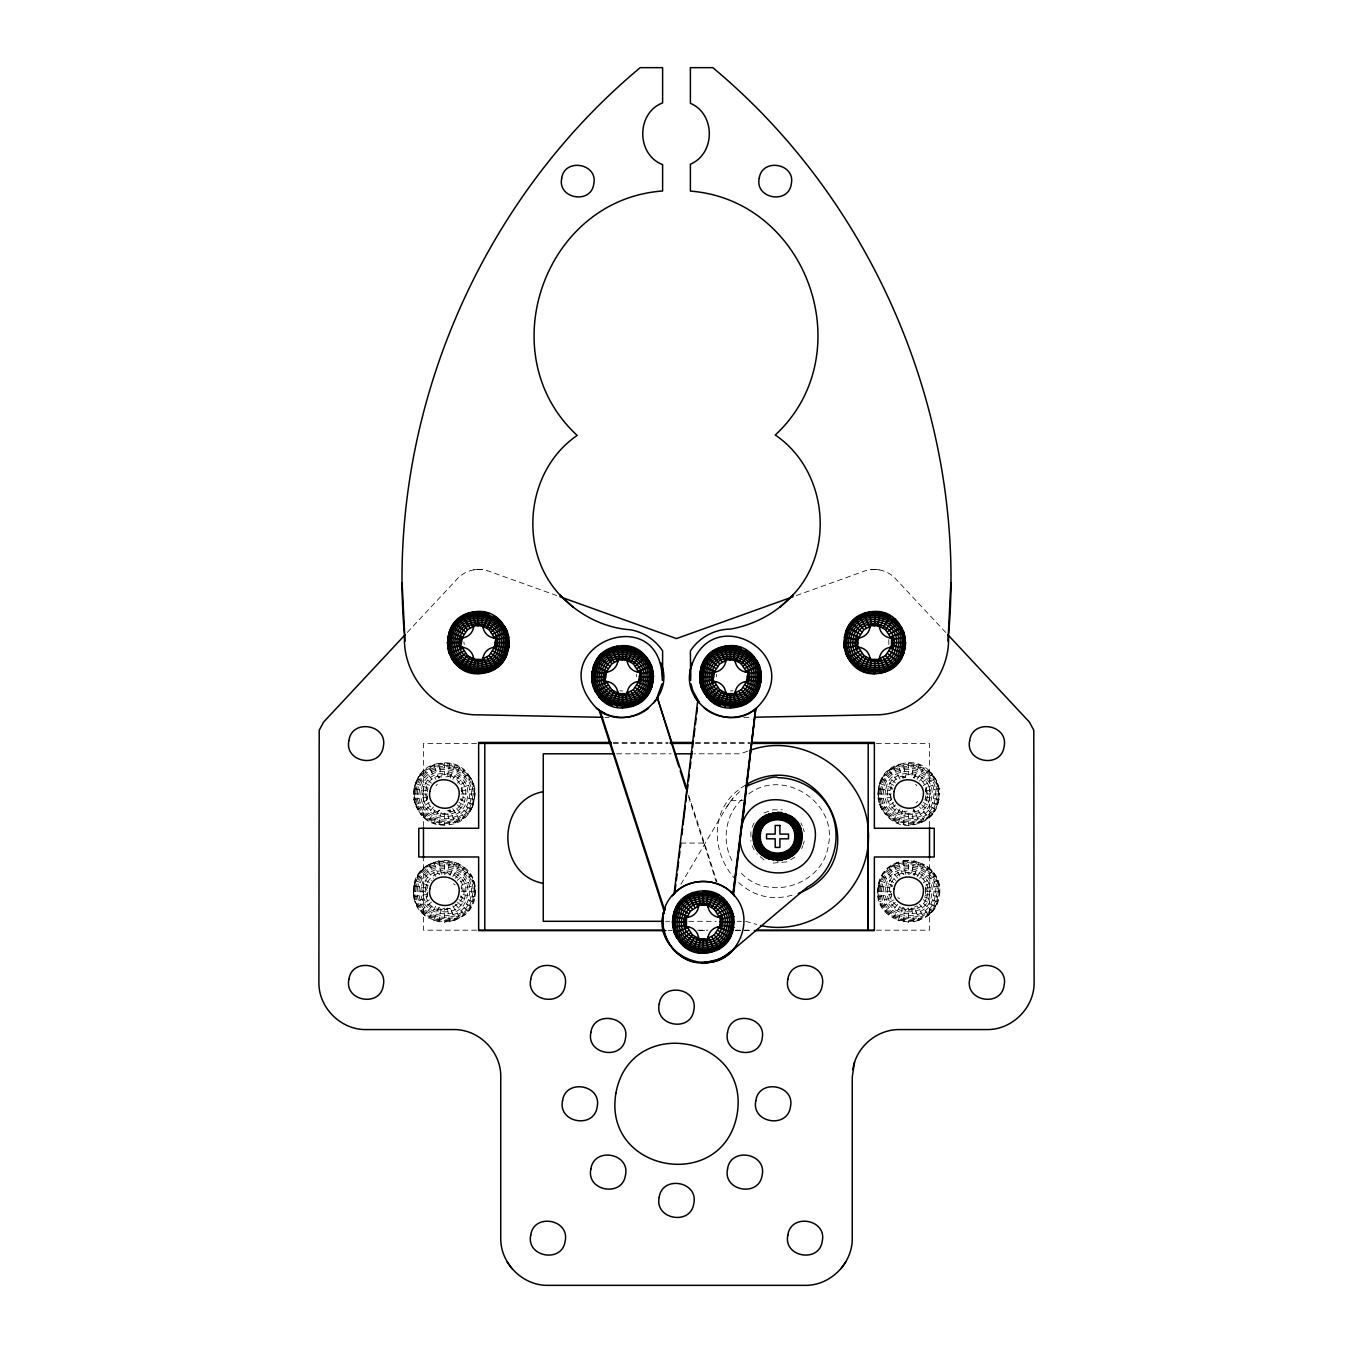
<?xml version="1.0" encoding="UTF-8"?>
<svg xmlns="http://www.w3.org/2000/svg" width="1353" height="1353" viewBox="0 0 1353 1353"><rect width="100%" height="100%" fill="white"/><g stroke="black" fill="none" stroke-linecap="round" stroke-linejoin="round"><path stroke-width="0.75" stroke-dasharray="5 3.75" d="M439.624 777.823L437.848 776.081C414.407 783.472 428.191 821.322 450.887 811.918C474.328 804.528 460.561 766.677 437.848 776.081L441.366 777.146L438.981 763.447C402.873 767.963 407.777 826.886 444.376 825.009C488.348 825.245 482.26 755.6 438.981 763.447M449.111 810.176L450.887 811.918L447.369 810.853L449.754 824.552M903.889 777.823L902.113 776.081C878.672 783.472 892.439 821.322 915.152 811.918C938.593 804.528 924.809 766.677 902.113 776.081L905.631 777.146L903.246 763.447C859.882 770.872 877.979 838.403 919.245 823.148C953.882 812.443 939.168 755.211 903.246 763.447M913.376 810.176L915.152 811.918L911.634 810.853L914.019 824.552M413.528 794.008C413.595 784.994 417.688 776.216 424.554 770.381M413.358 891.255C412.547 851.138 476.104 850.733 475.393 891.255C476.104 931.76 412.547 931.354 413.358 891.255L427.514 891.255L425.586 887.94C427.294 876.626 440.249 869.15 450.887 873.328L449.111 875.07M453.898 874.731C488.721 900.878 423.252 931.405 425.586 887.94L428.191 886.503L426.449 884.727L427.514 886.536L427.514 895.974L426.449 897.766L415.219 901.859M716.295 676.804L716.515 674.335M750.898 831.757L750.898 841.143M888.82 644.586L888.82 639.479M939.472 891.255C940.132 934.923 870.08 929.308 878.08 885.86C884.388 845.98 946.982 857.075 939.168 896.633L927.414 894.57L924.809 895.99L926.551 897.766C919.161 921.207 881.31 907.44 890.714 884.727C898.104 861.286 935.955 875.07 926.551 897.766L925.486 895.974L925.486 886.536L926.551 884.727L937.781 880.634M879.484 880.634L877.793 891.255L878.249 896.599L891.779 894.248L890.714 897.766L879.484 901.859M913.529 808.739L913.343 810.853L914.391 809.838L919.245 823.148M438.981 824.552L441.061 812.781M449.754 763.447L447.691 775.218L449.111 777.823L450.887 776.081L444.376 777.146M438.981 921.799L441.061 910.028L439.657 908.1L437.848 909.165L439.624 907.423M450.887 873.328L449.095 874.393L447.691 872.465L449.754 860.711M903.246 824.552L905.309 812.781L903.889 810.176L902.113 811.918L908.624 810.853M911.939 775.218L914.019 763.447M903.246 921.799L905.309 910.028L903.905 908.1L902.113 909.165L903.889 907.423M913.376 875.07L915.152 873.328L913.343 874.393L911.939 872.465L914.019 860.711M414.001 885.894L417.654 875.831L424.436 867.493L433.535 878.334M803.361 844.187L804.189 841.143M937.612 804.545L938.999 799.352M415.219 804.612L426.449 800.519L427.514 797.002L425.299 794.008M426.449 897.766L427.514 894.248L425.299 891.255M463.436 794.008L461.221 790.998L462.286 787.48L473.516 783.387M463.436 891.255L461.221 888.245L462.286 884.727L473.516 880.634M879.484 804.612L890.714 800.519L891.779 797.002L889.564 794.008M927.701 794.008L925.486 790.998L926.551 787.48L937.781 783.387M927.701 891.255L925.486 888.245L926.551 884.727M433.755 823.148L438.609 809.838M450.143 778.161L454.98 764.851M433.755 920.395L438.609 907.085M450.143 875.408L454.98 862.098M898.02 823.148L902.857 809.838M914.391 778.161L919.245 764.851M898.02 920.395L902.857 907.085M914.391 875.408L919.245 862.098M471.081 809.415L473.347 804.545M752.116 827.19L754.111 822.928M801.636 848.551L802.955 845.693M879.484 783.387L884.997 774.17M935.346 906.679L937.612 901.791M428.867 820.865L434.837 810.515M452.798 779.396L459.885 767.134L464.197 770.381M428.867 918.112L435.937 905.85M452.798 876.659L459.885 864.398L464.197 867.628M893.115 820.865L900.202 808.604M917.063 779.396L924.048 767.286L919.177 765.02L908.624 763.16M893.115 918.112L900.202 905.85M917.063 876.659L924.133 864.398C931.845 869.133 937.308 877.336 939.168 885.86M426.449 800.519L427.514 798.727L427.514 789.273L426.449 787.48L428.191 789.256L425.586 790.693L413.832 788.613M461.221 789.273L462.286 787.48M461.221 886.536L462.286 884.727M890.714 800.519L891.779 798.727M939.168 799.386L927.414 797.306L924.809 798.744L926.551 800.519L925.486 798.727L925.486 789.273L926.551 787.48M890.714 897.766L891.779 895.974M680.914 884.236L726.967 806.489L732.903 798.219L740.176 791.082M881.919 875.831L884.997 871.433L895.72 880.414M726.967 806.489L732.903 798.219M433.535 806.912L424.436 817.753L420.614 813.931L431.455 804.832M456.621 779.396L464.316 770.246M431.455 902.079L420.614 911.195L424.436 915.017L433.535 904.159M455.2 878.334L464.316 867.493M896.379 808.604L888.803 817.618L898.088 822.979M919.465 781.087L928.564 770.246L932.386 774.068L921.545 783.167M888.803 914.882L897.8 904.159M919.465 878.334L928.564 867.493L932.386 871.315L921.545 880.414M436.089 785.721L437.34 784.283M407.321 632.409L456.451 579.777C464.113 570.577 477.592 566.907 488.805 571.169L556.709 595.557M741.867 799.505C724.836 815.081 721.301 842.429 732.903 862.216M916.184 803.056L917.689 801.551M921.545 804.832L932.386 813.931C925.164 821.964 914.002 826.294 903.28 824.366M932.386 813.931L928.564 817.753L919.465 806.912M919.465 904.159L928.564 915.017L932.251 911.076L921.545 902.079M928.564 915.017L932.386 911.195M439.657 777.146L438.609 778.161L433.755 764.851M457.28 783.167L468.138 774.068M457.28 880.414L468.138 871.315L471.081 875.831M884.997 813.829L895.72 804.832M884.862 911.195L895.72 902.079M433.755 862.098L437.848 873.328L441.366 874.393L444.376 872.178M444.376 910.315L447.369 908.1L450.887 909.165L454.98 920.395M898.02 862.098L902.113 873.328L905.631 874.393L908.624 872.178M908.624 910.315L911.634 908.1L915.152 909.165L919.245 920.395M439.015 860.88L428.952 864.533L420.749 871.433L431.455 880.414M745.503 785.163C686.157 819.343 729.098 915.88 794.194 894.502M748.818 793.856C783.624 767.371 837.997 802.836 828.307 845.405C822.996 886.266 765.358 902.908 739.313 870.858M888.803 770.381L898.088 765.02L903.28 763.633M794.921 857.176L788.224 861.201M888.803 867.628L898.088 862.267M447.691 872.465L444.376 874.393L444.376 860.237M441.061 910.028L444.376 908.1L444.376 922.272M911.939 872.465L908.624 874.393L908.624 860.237M905.309 910.028L908.624 908.1L908.624 922.272M417.502 809.5L429.78 802.43M460.883 784.469L471.233 778.499M417.502 906.764L429.78 899.677M460.883 881.716L471.233 875.746M881.767 809.5L894.029 802.43M923.22 785.569L935.498 778.499M881.767 906.764L894.029 899.677M923.22 882.816L935.498 875.746M454.912 822.979L464.197 817.618L456.621 808.604M764.022 813.018L772.851 809.804L782.237 809.804M914.391 907.085L917.063 905.85L924.133 918.112M796.291 595.557L864.195 571.169C875.408 566.907 888.887 570.577 896.549 579.777L945.679 632.409M747.566 751.236L740.277 753.807L694.157 753.807M454.912 920.226L444.376 922.086M786.786 861.861L772.851 863.096M913.985 921.63L919.177 920.226M413.832 799.386L427.514 797.002M939.168 788.613L925.486 790.998M413.832 896.633L427.514 894.248M473.347 880.702L474.751 885.894L461.221 888.245M938.999 885.894L925.486 888.245M461.221 790.998L474.92 788.613L474.751 799.352L463.149 797.306M891.779 797.002L878.08 799.386L878.249 788.647L889.851 790.693M473.618 569.833L478.827 569.376M730.468 690.96L732.92 690.74M903.28 860.88L908.624 860.407M870.791 569.579L874.359 569.376M743.896 717.428L750.205 717.31M613.349 742.442L668.078 742.442M695.442 742.442L750.171 742.442M476.628 743.423L423.472 743.423L423.472 826.209M613.298 743.423L668.078 743.423M695.459 743.423L750.239 743.423M876.372 743.423L929.528 743.423L929.528 826.209M616.613 753.807L671.105 753.807M905.631 777.146L902.857 778.161L898.02 764.851M413.358 794.008L427.514 794.008L425.586 790.693M461.221 794.008L475.393 794.008M877.607 794.008L891.779 794.008M939.642 794.008L925.486 794.008L927.414 797.306M731.026 800.519L743.051 800.519M447.369 810.853L450.143 809.838L454.98 823.148M680.914 843.071L704.389 843.071L716.972 881.953M461.221 891.255L475.393 891.255M877.607 891.255L891.779 891.255M939.642 891.255L925.486 891.255L927.414 894.57M665.524 921.308L669.735 921.308M688.711 921.308L716.126 921.308M737.199 921.308L741.41 921.308M476.628 930.188L423.472 930.188L423.472 859.07M697.573 930.188L708.093 930.188M735.491 930.188L752.336 930.188M876.372 930.188L929.528 930.188L929.528 859.07M668.078 930.627L672.289 930.627M699.653 930.627L705.962 930.627M735.44 930.627L750.171 930.627M604.892 717.344L609.104 717.428M478.641 569.376L482.209 569.579M874.173 569.376L879.382 569.833M620.08 690.74L622.532 690.96M444.376 860.407L449.72 860.88M908.624 922.086L898.088 920.226M444.376 824.84C435.362 824.772 426.584 820.679 420.749 813.829M878.08 885.86L889.851 887.94M413.832 885.86L425.586 887.94M463.149 894.57L474.92 896.633L474.751 885.894M913.985 860.88L924.048 864.533M433.823 920.226L439.015 921.63M745.638 921.308L756.784 924.454M415.219 783.387L428.529 788.241M415.219 880.634L428.529 885.488M879.653 783.455L892.794 788.241M924.471 799.758L937.781 804.612M879.653 880.702L892.794 885.488M924.471 897.022L937.781 901.859M460.206 799.758L473.516 804.612M460.206 897.022L473.516 901.859M459.8 767.286C450.397 761.891 438.338 761.891 428.952 767.286L435.937 779.396M454.912 862.267L459.8 864.533M881.767 778.499L894.029 785.569M923.22 802.43L935.498 809.5M881.767 875.746L894.029 882.816M923.22 899.677L935.498 906.764M417.502 778.499L429.78 785.569M458.971 802.43L471.233 809.5M417.502 875.746L429.78 882.816M458.971 899.677L471.233 906.764M902.113 873.328L903.905 874.393M913.343 908.1L915.152 909.165M437.848 873.328L439.657 874.393M449.095 908.1L450.887 909.165M897.834 897.597L899.576 898.815M764.022 859.882L756.817 853.828M453.424 883.695L455.166 884.896M884.862 774.068L895.72 783.167M431.455 783.167L420.614 774.068L424.436 770.246L433.535 781.087M457.28 804.832L468.138 813.931M457.28 902.079L468.138 911.195M928.446 770.381C935.312 776.216 939.405 784.994 939.472 794.008M420.749 911.076L424.554 914.882M892.456 789.256L890.714 787.48L891.779 789.273M892.456 886.503L890.714 884.727L891.779 886.536M460.544 798.744L462.286 800.519L461.221 798.727M460.544 895.99L462.286 897.766L461.221 895.974M915.66 784.283L916.911 785.721M888.684 770.246L896.379 779.396M888.684 867.493L897.8 878.334M455.2 904.159L464.316 915.017M889.564 891.255L891.779 894.248M468.003 774.17L473.347 783.455M893.115 767.134L900.202 779.396M918.163 810.515L924.133 820.865M893.115 864.398L900.202 876.659M452.798 808.604L459.885 820.865M428.867 864.398L435.937 876.659M452.798 905.85L459.885 918.112M879.653 804.545L881.919 809.415M800.976 822.928L802.295 825.77M752.116 845.693L754.111 849.972M415.388 901.791L417.654 906.679M688.576 795.141L704.389 843.071M688.626 796.883L704.186 844.965M704.372 844.644L716.126 881.632M803.361 828.712L804.189 831.757M414.001 799.352L415.388 804.545M903.246 860.711L905.631 874.393M914.019 921.799L911.634 908.1M438.981 860.711L441.366 874.393M449.754 921.799L447.369 908.1M636.485 674.335L636.705 676.804M463.961 642.032L464.18 644.586M413.528 891.255L414.001 896.599M908.624 762.991L908.624 774.931M908.624 813.068L908.624 825.009M444.376 762.991L444.376 774.931M444.376 813.068L444.376 825.009M414.508 788.731C406.052 826.886 469.119 838.014 474.226 799.268C482.683 761.113 419.616 749.985 414.508 788.731M415.354 788.884C407.135 825.973 468.426 836.78 473.398 799.116C481.617 762.027 420.309 751.219 415.354 788.884M416.487 789.087C408.589 824.704 467.478 835.089 472.248 798.913C480.146 763.295 421.257 752.911 416.487 789.087M417.908 789.34C410.416 823.148 466.311 832.991 470.827 798.659C478.319 764.851 422.44 755.008 417.908 789.34M419.582 789.628C412.564 821.305 464.925 830.539 469.17 798.371C476.188 766.694 423.81 757.46 419.582 789.628M421.443 789.949C414.948 819.258 463.386 827.799 467.292 798.05C473.787 768.741 425.366 760.2 421.443 789.949M414.508 885.978C406.052 924.133 469.119 935.261 474.226 896.515C482.683 858.36 419.616 847.232 414.508 885.978M423.455 790.321C417.553 817.026 461.711 824.806 465.28 797.678C471.199 770.973 427.041 763.193 423.455 790.321M415.354 886.13C407.135 923.22 468.426 934.027 473.398 896.362C481.617 859.29 420.309 848.466 415.354 886.13M416.487 886.333C408.589 921.951 467.478 932.335 472.248 896.16C480.146 860.542 421.257 850.158 416.487 886.333M417.908 886.587C410.416 920.395 466.311 930.255 470.827 895.923C478.319 862.115 422.44 852.255 417.908 886.587M419.582 886.875C412.564 918.569 464.925 927.803 469.17 895.618C476.188 863.941 423.81 854.707 419.582 886.875M421.443 887.213C414.948 916.505 463.386 925.046 467.292 895.297C473.787 865.988 425.366 857.464 421.443 887.213M423.455 887.568C417.553 914.273 461.711 922.07 465.28 894.942C471.199 868.22 427.041 860.44 423.455 887.568M878.774 788.731C870.317 826.886 933.384 838.014 938.492 799.268C946.948 761.113 883.881 749.985 878.774 788.731M879.602 788.884C871.383 825.973 932.691 836.78 937.646 799.116C945.865 762.027 884.574 751.219 879.602 788.884M880.752 789.087C872.854 824.704 931.743 835.089 936.513 798.913C944.411 763.295 885.522 752.911 880.752 789.087M882.173 789.34C874.681 823.148 930.56 832.991 935.092 798.659C942.584 764.851 886.689 755.008 882.173 789.34M883.83 789.628C876.812 821.305 929.19 830.539 933.418 798.371C940.436 766.694 888.075 757.46 883.83 789.628M885.708 789.949C879.213 819.258 927.634 827.799 931.557 798.05C938.052 768.741 889.614 760.2 885.708 789.949M878.774 885.978C870.317 924.133 933.384 935.261 938.492 896.515C946.948 858.36 883.881 847.232 878.774 885.978M887.72 790.321C881.801 817.026 925.959 824.806 929.545 797.678C935.447 770.973 891.289 763.193 887.72 790.321M879.602 886.13C871.383 923.22 932.691 934.027 937.646 896.362C945.865 859.29 884.574 848.466 879.602 886.13M880.752 886.333C872.854 921.951 931.743 932.335 936.513 896.16C944.411 860.542 885.522 850.158 880.752 886.333M882.173 886.587C874.681 920.395 930.56 930.255 935.092 895.923C942.584 862.115 886.689 852.255 882.173 886.587M883.83 886.875C876.812 918.569 929.19 927.803 933.418 895.618C940.436 863.941 888.075 854.707 883.83 886.875M885.708 887.213C879.213 916.505 927.634 925.046 931.557 895.297C938.052 865.988 889.614 857.464 885.708 887.213M887.72 887.568C881.801 914.273 925.959 922.07 929.545 894.942C935.447 868.22 891.289 860.44 887.72 887.568M439.624 810.176L437.848 811.918L439.624 810.176M915.152 776.081L913.376 777.823L915.152 776.081"/><path stroke-width="1.5" d="M662.293 680.339C662.107 597.451 538.883 646.971 596.352 708.008C625.357 735.136 676.957 700.364 660.822 662.869M472.907 612.063C433.045 618.422 444.038 680.813 483.681 673.151C523.543 666.792 512.55 604.402 472.907 612.063L474.988 623.834L473.567 625.762C473.702 632.24 467.918 638.024 461.441 637.889L460.375 636.096C467.766 612.655 505.616 626.422 496.213 649.136C488.822 672.576 450.972 658.793 460.375 636.096L461.441 639.614L459.225 642.607M483.681 673.151L481.6 661.397L483.021 659.469C482.903 652.992 488.67 647.208 495.147 647.326L496.213 649.136L495.147 645.618L497.363 642.607M627.927 707.348C588.234 714.925 577.376 652.806 617.154 646.26C656.78 638.599 667.79 700.989 627.927 707.348L625.847 695.577L627.251 693.649C627.132 687.172 632.9 681.405 639.394 681.523L640.459 683.316C633.052 706.756 595.219 692.99 604.622 670.276C612.013 646.835 649.863 660.619 640.459 683.316L639.394 679.798L641.61 676.804M697.911 891.492C737.554 883.83 748.547 946.221 708.684 952.58C669.058 960.241 658.048 897.851 697.911 891.492L699.958 903.026L698.588 905.191C698.706 911.668 692.939 917.452 686.445 917.317L685.159 915.44C692.651 891.695 730.975 905.647 721.453 928.648C713.961 952.377 675.637 938.441 685.159 915.44L686.445 919.042L683.992 922.036M708.684 952.58L706.655 941.062L708.025 938.897C707.907 932.42 713.674 926.653 720.151 926.754L721.453 928.648L720.151 925.046L722.62 922.036M725.073 646.26C685.21 652.62 696.22 714.993 735.846 707.348C775.709 700.989 764.716 638.599 725.073 646.26L727.153 658.015L725.749 659.943C725.868 666.42 720.1 672.187 713.606 672.069L712.541 670.276C719.948 646.835 757.781 660.619 748.378 683.316C740.987 706.756 703.137 692.99 712.541 670.276L713.606 673.794L711.39 676.804M735.846 707.348L733.783 695.577L735.186 693.649C735.068 687.172 740.835 681.405 747.313 681.523L748.378 683.316L747.313 679.798L749.528 676.804M869.319 612.063C829.457 618.422 840.45 680.813 880.093 673.151C919.955 666.792 908.962 604.402 869.319 612.063L871.349 623.598L869.979 625.762C870.114 632.24 864.33 638.024 857.853 637.889L856.55 636.011C864.043 612.266 902.383 626.219 892.862 649.22C885.369 672.948 847.029 659.012 856.55 636.011L857.853 639.614L855.4 642.607M617.154 646.26L619.217 658.015L617.814 659.943C617.932 666.42 612.165 672.187 605.687 672.069L604.622 670.276L605.687 673.794L603.472 676.804M880.093 673.151L878.063 661.634L879.433 659.469C879.298 652.992 885.082 647.208 891.559 647.326L892.862 649.22L891.559 645.618L894.012 642.607M602.795 717.31L478.674 714.841C436.647 715.72 402.145 676.669 404.513 635.403C385.385 422.576 475.985 204.354 640.223 67.65L662.615 67.65L662.615 102.879C636.147 112.908 636.147 154.58 662.615 164.609L662.615 190.993C543.991 199.5 489.685 354.892 577.19 435.412C524.829 471.132 517.421 553.14 562.527 597.654C580.538 615.716 604.825 628.029 630.43 629.771C643.504 632.054 655.342 639.851 662.615 650.945L662.615 676.804M690.706 680.339L690.385 650.945C699.061 637.567 714.519 629.145 730.468 629.111C754.331 624.815 776.656 612.841 793.027 594.914C835.714 549.639 826.835 469.829 775.252 435.023C861.912 354.638 808.231 200.329 690.385 191.094L690.385 164.187C715.602 153.633 715.602 113.855 690.385 103.302L690.385 67.65L712.777 67.65C877.015 204.354 967.615 422.576 948.487 635.403C950.855 676.669 916.353 715.72 874.326 714.841L754.416 717.225M947.963 641.204L950.905 582.686M473.415 627.657L473.567 625.762L471.774 624.697L473.55 626.439L467.461 629.703L462.117 637.872M698.436 907.085L698.588 905.191L696.694 903.889L698.571 905.867L690.402 911.212L687.138 917.3M869.844 627.657L869.979 625.762L868.102 624.46L869.962 626.439L863.874 629.703L858.529 637.872M890.883 647.36L885.538 655.529L879.45 658.793L881.31 660.754L879.433 659.469L879.585 657.575M494.471 647.36L489.126 655.529L483.038 658.793L484.814 660.535L483.021 659.469L483.19 657.355M508.66 647.969L509.134 642.607M592.157 671.443L592.157 682.149L595.675 692.313M617.628 662.057L617.814 659.943L616.004 658.877L617.797 660.619L611.708 663.883L606.364 672.052M638.701 681.54L633.373 689.709L627.268 692.973L629.06 694.715L627.251 693.649L627.437 691.552M700.093 671.443L699.619 676.804L713.606 676.804L711.678 680.102L699.924 682.183M725.563 662.057L725.749 659.943L723.94 658.877L725.732 660.619L719.627 663.883L714.299 672.052M719.475 926.788L714.13 934.957L708.042 938.221L709.902 940.183L708.025 938.897L708.211 936.783M746.636 681.54L741.292 689.709L735.203 692.973L736.996 694.715L735.186 693.649L735.372 691.552M753.232 836.442C751.862 805.136 803.208 805.136 801.855 836.442C803.208 867.747 751.862 867.747 753.232 836.442L760.301 836.442C759.337 814.252 795.733 814.252 794.769 836.442C795.733 858.631 759.337 858.631 760.301 836.442M801.382 840.653L801.754 836.442M905.512 642.607C905.664 657.152 894.401 670.564 880.059 672.948M733.546 894.739C718.071 876.575 686.918 877.099 672.103 895.855L674.826 892.895C647.546 917.08 670.209 967.784 706.858 962.626C738.89 961.239 756.412 917.808 733.546 894.739L755.837 708.684C810.041 656.865 710.004 597.349 690.351 669.718C682.013 705.302 728.963 732.379 755.837 708.684M740.632 829.947L742.323 823.622L755.617 708.854L756.648 708.008C742.053 720.523 718.883 720.523 704.27 708.008M681.878 834.869L682.605 828.729M683.079 824.637L685.244 806.202M685.717 802.109L687.155 789.814L657.406 697.86L678.902 766.83M697.691 700.989L674.115 893.623C689.996 876.592 719.931 877.674 734.51 895.855L732.988 894.13L745.063 800.519M675.079 890.832L675.84 884.591M676.348 880.448L677.109 874.207M677.616 870.064L678.631 861.76M679.138 857.599L679.899 851.375M680.407 847.215L680.914 843.071M687.51 789.07L688.017 784.892M688.525 780.732L689.286 774.474M690.064 768.233L690.825 761.976M691.332 757.815L692.093 751.558M692.601 747.397L693.362 741.14M693.869 736.979L694.884 728.641M695.408 724.481L696.169 718.24M696.677 714.063L697.438 707.822M732.988 894.13L755.617 708.854M483.021 659.469L473.567 659.469L471.774 660.535L475.292 659.469L472.907 673.151M473.567 625.762L483.021 625.762L484.814 624.697L481.296 625.762L483.681 612.063M627.251 693.649L617.814 693.649L616.004 694.715L619.539 693.649L617.154 707.348M617.814 659.943L627.251 659.943L629.06 658.877L625.526 659.943L627.927 646.26M735.186 693.649L725.749 693.649L723.94 694.715L727.474 693.649L725.073 707.348M725.749 659.943L735.186 659.943L736.996 658.877L733.461 659.943L735.846 646.26M708.025 938.897L698.588 938.897L696.694 940.183L700.313 938.897L697.911 952.58M698.588 905.191L708.025 905.191L709.902 903.889L706.3 905.191L708.684 891.492M879.433 659.469L869.979 659.469L868.102 660.754L871.704 659.469L869.319 673.151M869.979 625.762L879.433 625.762L881.31 624.46L877.708 625.762L880.093 612.063M773.324 860.39L774.542 853.422M780.529 819.478L781.746 812.612L777.535 812.24L777.535 819.225M852.83 1069.614C855.942 1047.171 876.829 1029.278 899.474 1029.565L986.895 1029.565C1012.145 1030.005 1034.538 1007.596 1034.115 982.363L1033.793 730.214L1029.379 722.045L947.963 634.845M854.572 1062.19L852.255 1076.785L852.255 1238.147C852.694 1263.381 830.285 1285.79 805.052 1285.35L547.948 1285.35C522.715 1285.79 500.306 1263.381 500.745 1238.147L500.745 1076.785C501.202 1051.535 478.776 1029.092 453.526 1029.565L366.105 1029.565C340.855 1030.005 318.462 1007.596 318.885 982.363L319.207 730.214L323.621 722.045L405.037 634.845M447.928 637.263L451.581 627.2M494.268 648.425L495.029 645.567L508.846 648.002M652.907 682.149L651.52 687.341L646.159 696.626M661.989 683.891L657.135 697.235M692.178 662.869L690.351 669.718L690.385 676.804M733.63 927.397L729.977 937.443M890.68 648.425L891.441 645.567L905.258 648.002M467.681 671.764L472.535 658.454L467.461 655.529L462.117 647.36L459.513 645.922L447.742 648.002M488.907 613.467L484.053 626.777L489.126 629.703L494.471 637.872L497.075 639.309L508.846 637.229M611.928 705.945L616.765 692.635L611.708 689.709L606.364 681.54L603.759 680.102L591.988 682.183M642.472 653.042L633.086 647.816L628.299 660.957L633.373 663.883L638.701 672.052L641.322 673.49L653.076 671.409M719.864 705.945L724.701 692.635L719.627 689.709L714.299 681.54L711.678 680.102M692.702 951.193L697.539 937.883L692.465 934.957L687.138 926.788L684.28 925.401L672.762 927.431M713.91 892.895L709.073 906.206L714.13 909.131L719.475 917.3L722.316 918.687L733.85 916.657M769.231 859.29L771.65 852.644M783.438 820.256L785.856 813.61M864.093 671.764L868.947 658.454L863.874 655.529L858.529 647.36L855.688 645.973L844.154 648.002M885.319 613.467L880.465 626.777L885.538 629.703L890.883 637.872L893.724 639.259L905.258 637.229M451.428 658.116C463.081 680.052 499.68 677.413 507.274 653.161L494.133 648.375L496.213 636.096L494.471 637.872C488.23 637.618 482.92 631.986 483.021 625.762L484.053 626.777L483.038 626.439M593.544 666.251C599.886 654.869 602.017 645.449 611.708 663.883M701.48 666.251L706.841 656.966M757.173 692.212L760.843 682.149L761.012 671.409M742.323 823.622C755.38 781.341 824.281 799.809 814.455 842.953C808.942 886.858 737.875 880.651 740.057 836.442M845.557 632.003L848.027 627.217M798.507 848.551L800.384 844.762L793.737 842.344M462.878 669.329L469.863 657.203M486.725 628.012L493.794 615.75M607.023 703.661L614.11 691.4M630.955 662.209L638.041 649.93M719.914 705.776L715.044 703.509L722.045 691.4M710.646 653.178C718.95 646.227 730.823 644.129 741.021 647.816L736.235 660.957L735.203 660.619L738.89 662.209L745.977 649.93M687.798 948.91L694.884 936.631M711.729 907.44L718.815 895.179M859.206 669.481L866.275 657.203M883.137 628.012L890.223 615.75M765.392 857.498L768.927 851.375M786.161 821.525L789.645 815.487L793.095 817.905M459.513 645.922L461.441 642.607L447.285 642.607M497.075 639.309L495.147 642.607L509.303 642.607M603.759 680.102L605.687 676.804L591.515 676.804M641.322 673.49L639.394 676.804L653.55 676.804L652.907 671.443M760.843 671.443L749.241 673.49L747.313 676.804L761.485 676.804M449.145 632.003L462.455 636.84L460.375 649.136L462.117 647.36C468.358 647.597 473.668 653.228 473.567 659.469L472.535 658.454L473.55 658.793M593.392 666.183L606.702 671.037L604.622 683.316L606.364 681.54C612.588 681.794 617.915 687.425 617.814 693.649L616.765 692.635L617.797 692.973M651.672 687.409L638.379 682.555L640.459 670.276L638.701 672.052C632.477 671.798 627.149 666.183 627.251 659.943L628.299 660.957L627.268 660.619M701.328 666.183L714.621 671.037L712.541 683.316L714.299 681.54C720.523 681.794 725.851 687.425 725.749 693.649L724.701 692.635L725.732 692.973M759.608 687.409L746.298 682.555L748.378 670.276L746.636 672.052C740.649 671.798 735.457 666.606 735.203 660.619M656.865 698.723L657.812 697.167L653.736 702.985M855.688 645.973L857.853 642.607L843.697 642.607M684.28 925.401L686.445 922.036L672.289 922.036M893.724 639.259L891.559 642.607L905.715 642.607M722.316 918.687L720.151 922.036L734.324 922.036M845.76 632.071L858.867 636.84L857.853 637.889L857.853 647.326L856.55 649.22L858.529 647.36C864.77 647.597 870.097 653.228 869.979 659.469L868.947 658.454L869.962 658.793M674.166 911.432L687.459 916.269L686.445 917.317L686.445 926.754L685.159 928.648L687.138 926.788C693.362 927.025 698.689 932.657 698.588 938.897L697.539 937.883L698.571 938.221M903.855 653.228L890.545 648.375L891.559 647.326L891.559 637.889L892.862 636.011L890.883 637.872C884.642 637.618 879.332 631.986 879.433 625.762L880.465 626.777L879.45 626.439M732.447 932.657L719.136 927.803L720.151 926.754L720.151 917.317L721.453 915.44L719.475 917.3C713.251 917.046 707.923 911.415 708.025 905.191L709.073 906.206L708.042 905.867M679.713 902.248C673.98 909.182 671.477 918.518 672.965 927.397M756.581 824.349L758.999 820.882L764.344 825.364M841.092 1268.607L845.929 1261.74M458.363 666.369L467.461 655.529M498.225 618.845L489.126 629.703M710.528 700.55L719.627 689.709M854.775 666.369L863.874 655.529M683.366 945.798L692.465 934.957M714.13 909.131L723.246 898.274M602.592 700.55L611.708 689.709M633.373 663.883L642.354 653.178M749.241 673.49L746.636 672.052L741.292 663.883L750.408 653.042M885.538 629.703L894.637 618.845M761.908 855.079L766.458 849.65M788.613 823.25L793.162 817.821M454.659 622.786L458.363 618.845M750.289 700.431L754.095 696.626M793.095 854.995L796.088 852.001M726.899 941.84L718.815 948.91M734.51 948.233C708.668 982.177 649.271 950.364 664.475 909.706L600.14 710.832L596.352 708.008C610.947 720.523 634.117 720.523 648.73 708.008M779.802 607.328L793.027 594.914M454.54 662.547L465.381 653.448M491.207 631.783L502.048 622.668M598.77 696.727L609.628 687.628M635.436 665.964L646.294 656.865M706.706 696.727L717.564 687.628M743.372 665.964L754.23 656.865M850.952 662.547L861.793 653.448M887.619 631.783L898.46 622.668M758.915 852.069L764.344 847.519M790.744 825.364L796.173 820.814M679.544 941.976L690.402 932.877M716.211 911.212L727.068 902.096M633.086 705.776L642.354 700.431M854.91 619.014L859.307 615.936M748.564 785.315C735.542 790.998 773.442 773.612 777.823 777.671C794.887 777.874 811.479 785.67 822.539 798.642C845.71 824.907 838.048 869.911 807.487 887.01L726.781 955.167L713.843 961.391L700.871 962.575M451.581 658.032L463.69 651.047M492.881 634.185L505.159 627.099M595.827 692.212L607.937 685.227M637.128 668.365L649.237 661.38L646.159 656.966M703.611 692.313L715.872 685.227M745.063 668.365L757.173 661.38L759.456 666.251M845.76 653.144L848.027 658.015L860.119 651.047M889.31 634.185L901.386 627.217L905.039 637.263M756.581 848.551L762.618 845.067M792.469 827.833L798.591 824.298M676.449 937.544L688.711 930.475M717.902 913.613L730.163 906.527M741.021 705.776L745.892 703.509M747.228 783.945C822.793 742.12 878.892 862.402 798.27 893.403M687.798 895.179L692.77 893.098M785.822 859.189L789.695 857.498L786.161 851.375M462.455 648.375L449.145 653.228L447.454 642.607M494.133 636.84L507.443 632.003L505.007 627.2M593.544 687.341L606.702 682.555M638.379 671.037L651.672 666.183M706.841 696.626L701.48 687.341L714.621 682.555M746.298 671.037L759.608 666.183M845.557 653.228L858.867 648.375M890.545 636.84L903.855 632.003M761.35 842.344L754.686 844.762L753.604 840.67M793.737 830.556L800.384 828.137L798.507 824.349M674.166 932.657L687.459 927.803M719.136 916.269L732.447 911.432M793.078 596.724L676.5 638.582L559.922 596.724M749.376 750.594C806.76 728.827 873.446 780.427 868.068 841.278L868.203 930.188L868.203 743.423M543.263 791.691C496.061 800.164 496.061 874.884 543.263 883.357M617.171 646.43L611.979 647.816L616.765 660.957M864.178 613.67C872.651 610.66 882.291 611.505 890.105 615.936M713.843 950.99C703.661 954.66 691.806 952.563 683.502 945.629M753.706 840.653L760.572 839.435M794.515 833.448L801.483 832.23M493.033 647.512L495.147 647.326M605.687 672.069L607.785 671.9M713.606 672.069L715.72 671.9M637.28 681.709L639.394 681.523M745.215 681.709L747.313 681.523M777.535 860.66L781.746 860.288M718.054 926.94L720.151 926.754M703.306 962.778C713.927 962.592 724.616 958.499 732.007 950.753L720.523 958.973L704.304 962.626M461.441 637.889L463.335 637.737M857.853 637.889L859.747 637.737M889.665 647.478L891.559 647.326M686.445 917.317L688.356 917.165M611.252 742.442L478.641 742.442L478.641 828.273L418.77 828.273L418.77 856.973L478.641 856.973L478.641 930.627L665.98 930.627M670.192 742.442L693.345 742.442M752.268 742.442L874.359 742.442L874.359 828.273L934.23 828.273L934.23 856.973L874.359 856.973L874.359 930.627L754.382 930.627M478.641 743.423L611.201 743.423M670.175 743.423L693.345 743.423M752.336 743.423L874.359 743.423M614.516 753.807L543.263 753.807L543.263 921.308L663.427 921.308M675.299 753.807L692.059 753.807M794.769 836.442L801.855 836.442M478.641 930.188L663.866 930.188M756.547 930.188L874.359 930.188M857.853 647.326L859.747 647.478M745.215 671.9L747.313 672.069M461.441 647.326L463.555 647.512M637.28 671.9L639.394 672.069M713.606 681.523L715.72 681.709M605.687 681.523L607.785 681.709M703.306 891.238L713.843 893.098L718.714 895.365M889.445 637.703L891.559 637.889M622.532 645.956L633.086 647.816M493.033 637.703L495.147 637.889M874.715 673.422C863.89 673.388 853.455 667.367 848.027 658.015M718.054 917.131L720.151 917.317M686.445 926.754L688.559 926.94M760.504 925.503C818.108 938.356 876.287 884.219 867.577 825.837M713.606 673.794L699.924 671.409M747.313 679.798L761.012 682.183M461.441 639.614L447.742 637.229M605.687 673.794L591.988 671.409M639.394 679.798L653.076 682.183M857.853 639.614L844.154 637.229M686.445 919.042L672.762 916.657M720.151 925.046L733.85 927.431M760.572 833.448L753.604 832.23L754.788 828.171L761.35 830.556M794.515 839.435L801.483 840.67M488.839 613.636C480.349 610.609 470.709 611.455 462.878 615.903L469.863 628.012M696.237 962.169C672.018 958.296 656.273 930.915 665.016 908.1L664.086 911.026L599.075 710.105M607.108 703.509L611.979 705.776M765.443 857.413L769.265 859.189M600.14 710.832L605.315 713.724M847.841 627.099L860.119 634.185M889.31 651.047L901.572 658.116M703.611 661.296L715.872 668.365M745.063 685.227L757.325 692.313M595.675 661.296L607.937 668.365M637.128 685.227L649.389 692.313M451.428 627.099L463.69 634.185M492.881 651.047L505.159 658.116M756.479 824.298L762.618 827.833M792.469 845.067L798.591 848.602M676.449 906.527L688.711 913.613M717.902 930.475L730.163 937.544M727.153 658.015L730.468 659.943L730.468 645.787M733.783 695.577L730.468 693.649L730.468 707.822M619.217 658.015L622.532 659.943L622.532 645.787M625.847 695.577L622.532 693.649L622.532 707.822M474.988 623.834L478.286 625.762L478.286 611.59M481.6 661.397L478.286 659.469L478.286 673.625M871.349 623.598L874.715 625.762L874.715 611.59M878.063 661.634L874.715 659.469L874.715 673.625M699.958 903.026L703.306 905.191L703.306 891.018M706.655 941.062L703.306 938.897L703.306 953.053M738.89 662.209L741.292 663.883M710.646 700.431L715.044 703.509M493.71 615.903L498.124 618.981M730.468 657.727L733.461 659.943M727.474 693.649L730.468 695.865M622.532 657.727L625.526 659.943M619.539 693.649L622.532 695.865M478.286 623.547L481.296 625.762M475.292 659.469L478.286 661.685M874.715 623.293L877.708 625.762M871.704 659.469L874.715 661.921M703.306 902.722L706.3 905.191M700.313 938.897L703.306 941.35M850.952 622.668L861.793 631.783M887.619 653.448L898.46 662.547M706.706 656.865L717.564 665.964M743.372 687.628L754.23 696.727M598.77 656.865L609.628 665.964M635.436 687.628L646.294 696.727M790.744 847.519L796.173 852.069M454.54 622.668L465.381 631.783M491.207 653.448L502.048 662.547M679.544 902.096L690.402 911.212M716.211 932.877L727.068 941.976M560.108 595.049L573.317 607.412M894.502 619.014L898.307 622.82M750.289 653.178L757.173 661.38M758.999 852.001L761.976 854.995M598.905 696.626L602.711 700.431M723.111 898.443L729.977 906.645L733.63 916.691M854.775 618.845L863.874 629.703M885.538 655.529L894.637 666.369M710.528 653.042L719.627 663.883M741.292 689.709L750.408 700.55M761.908 817.821L766.458 823.25M788.613 849.65L793.162 855.079M633.373 689.709L642.472 700.55M458.464 618.981L467.461 629.703M489.126 655.529L498.225 666.369M683.366 898.274L692.465 909.131M714.13 934.957L723.246 945.798M698.317 701.463L695.188 697.167L699.264 702.985M507.071 1261.74L511.908 1268.607M698.943 701.615L692.854 690.774L691.011 683.891M859.206 615.75L866.275 628.012M883.137 657.203L890.223 669.481M714.959 649.93L722.045 662.209M738.89 691.4L745.977 703.661M768.927 821.525L765.392 815.385M607.023 649.93L614.11 662.209M630.955 691.4L638.041 703.661M687.899 895.365L694.884 907.44M711.729 936.631L718.714 948.724M486.725 657.203L493.794 669.481M649.237 661.38L651.52 666.251M674.369 932.572L676.635 937.443M864.093 613.467L868.947 626.777M880.465 658.454L885.319 671.764M719.864 647.647L724.701 660.957M736.235 692.635L741.072 705.945M769.231 813.61L771.65 820.256M783.438 852.644L785.856 859.29M628.299 692.635L633.136 705.945M692.702 892.895L697.539 906.206M709.073 937.883L713.91 951.193M467.681 613.467L472.535 626.777M484.053 658.454L488.907 671.764M680.204 770.838L686.039 788.867M700.093 682.149L701.48 687.341M773.324 812.51L774.542 819.478M780.529 853.422L781.763 860.39M879.433 625.762L879.619 627.86M843.9 642.607L844.373 647.969M735.186 659.943L735.372 662.057M725.563 691.552L725.749 693.649M708.025 905.191L708.211 907.288M698.402 936.783L698.588 938.897M627.251 659.943L627.437 662.057M617.628 691.552L617.814 693.649M483.021 625.762L483.19 627.86M473.381 657.355L473.567 659.469M869.844 657.575L869.979 659.469M402.095 582.686L405.037 641.204M929.528 827.207L929.528 858.039M777.535 853.675L777.535 860.762M484.797 743.423L484.797 930.188M423.472 827.207L423.472 858.039M348.905 740.548C344.034 762.517 380.362 768.927 383.305 746.619C388.176 724.633 351.848 718.223 348.905 740.548M348.905 979.335C344.034 1001.305 380.362 1007.714 383.305 985.39C388.176 963.421 351.848 957.011 348.905 979.335M429.916 791.454C425.823 809.923 456.35 815.318 458.836 796.545C462.929 778.076 432.385 772.698 429.916 791.454M448.435 637.348C439.979 675.502 503.045 686.631 508.153 647.884C516.609 609.729 453.543 598.601 448.435 637.348M449.264 637.5C441.044 674.589 502.352 685.396 507.324 647.732C515.527 610.643 454.236 599.836 449.264 637.5M450.414 637.703C442.516 673.32 501.405 683.705 506.174 647.529C514.072 611.911 455.183 601.527 450.414 637.703M429.916 888.701C425.823 907.17 456.35 912.565 458.836 893.792C462.929 875.323 432.385 869.945 429.916 888.701M451.834 637.939C444.342 671.748 500.221 681.608 504.754 647.275C512.246 613.467 456.35 603.624 451.834 637.939M453.492 638.244C446.473 669.921 498.851 679.155 503.096 646.988C510.115 615.311 457.737 606.076 453.492 638.244M455.369 638.565C448.875 667.875 497.295 676.399 501.219 646.649C507.713 617.357 459.293 608.816 455.369 638.565M457.382 638.92C451.462 665.642 495.621 673.422 499.206 646.294C505.126 619.589 460.967 611.793 457.382 638.92M561.715 178.292C557.165 198.79 591.041 204.76 593.781 183.957C598.33 163.459 564.455 157.489 561.715 178.292M530.748 979.335C525.877 1001.305 562.205 1007.714 565.148 985.39C570.019 963.421 533.691 957.011 530.748 979.335M530.748 1235.103C525.877 1257.089 562.205 1263.499 565.148 1241.175C570.019 1219.188 533.691 1212.795 530.748 1235.103M592.665 671.528C584.225 709.682 647.292 720.811 652.4 682.064C660.856 643.91 597.772 632.781 592.665 671.528M593.51 671.68C585.291 708.769 646.599 719.576 651.554 681.912C659.774 644.823 598.466 634.016 593.51 671.68M594.66 671.883C586.762 707.501 645.652 717.885 650.421 681.709C658.302 646.091 599.413 635.707 594.66 671.883M596.081 672.137C588.589 705.945 644.468 715.788 649 681.455C656.493 647.647 600.597 637.804 596.081 672.137M597.738 672.424C590.72 704.101 643.098 713.335 647.326 681.168C654.345 649.491 601.984 640.257 597.738 672.424M599.599 672.762C593.121 702.055 641.542 710.596 645.466 680.847C651.96 651.537 603.523 642.996 599.599 672.762M562.56 1100.733C557.673 1122.838 594.204 1129.281 597.163 1106.839C602.051 1084.734 565.52 1078.29 562.56 1100.733M601.628 673.117C595.709 699.822 639.868 707.619 643.436 680.491C649.355 653.77 605.197 645.99 601.628 673.117M590.872 1032.407C585.984 1054.494 622.498 1060.938 625.458 1038.495C630.363 1016.407 593.832 1009.964 590.872 1032.407M590.872 1169.06C585.984 1191.164 622.498 1197.608 625.458 1175.165C630.363 1153.06 593.832 1146.634 590.872 1169.06M615.919 1093.106C602.356 1172.476 722.671 1193.684 737.081 1114.466C750.644 1035.096 630.329 1013.887 615.919 1093.106M659.199 1004.095C654.311 1026.2 690.842 1032.643 693.801 1010.201C698.689 988.096 662.158 981.652 659.199 1004.095M673.608 916.81C665.186 954.761 727.931 965.822 733.005 927.279C741.41 889.327 678.682 878.266 673.608 916.81M674.623 916.979C666.505 953.628 727.085 964.3 731.973 927.093C740.091 890.46 679.527 879.771 674.623 916.979M676.026 917.233C668.297 952.089 725.918 962.254 730.586 926.856C738.315 891.999 680.694 881.835 676.026 917.233M677.735 917.537C670.513 950.195 724.498 959.717 728.861 926.551C736.1 893.893 682.115 884.372 677.735 917.537M700.6 671.528C692.144 709.682 755.228 720.811 760.335 682.064C768.775 643.91 705.708 632.781 700.6 671.528M679.73 917.892C673.067 947.996 722.84 956.774 726.882 926.196C733.546 896.075 683.772 887.297 679.73 917.892M701.446 671.68C693.226 708.769 754.534 719.576 759.49 681.912C767.709 644.823 706.401 634.016 701.446 671.68M702.579 671.883C694.698 707.501 753.587 717.885 758.34 681.709C766.238 646.091 707.348 635.707 702.579 671.883M681.929 918.281C675.891 945.578 721.014 953.527 724.667 925.807C730.721 898.51 685.599 890.545 681.929 918.281M704 672.137C696.507 705.945 752.403 715.788 756.919 681.455C764.411 647.647 708.532 637.804 704 672.137M659.199 1197.371C654.311 1219.476 690.842 1225.903 693.801 1203.477C698.689 1181.372 662.158 1174.928 659.199 1197.371M705.674 672.424C698.655 704.101 751.016 713.335 755.262 681.168C762.28 649.491 709.902 640.257 705.674 672.424M707.534 672.762C701.04 702.055 749.477 710.596 753.401 680.847C759.879 651.537 711.458 642.996 707.534 672.762M709.564 673.117C703.645 699.822 747.803 707.619 751.372 680.491C757.291 653.77 713.132 645.99 709.564 673.117M759.219 178.292C754.67 198.79 788.545 204.76 791.285 183.957C795.835 163.459 761.959 157.489 759.219 178.292M727.542 1032.407C722.637 1054.494 759.168 1060.938 762.128 1038.495C767.016 1016.407 730.502 1009.964 727.542 1032.407M754.027 832.298C747.363 862.351 797.035 871.112 801.061 840.602C807.724 810.532 758.035 801.788 754.027 832.298M754.534 832.383C748.023 861.793 796.613 870.351 800.553 840.501C807.064 811.107 758.475 802.532 754.534 832.383M755.228 832.518C748.919 861.015 796.038 869.336 799.86 840.382C806.168 811.868 759.05 803.564 755.228 832.518M756.09 832.67C750.019 860.068 795.327 868.068 798.997 840.23C805.069 812.815 759.76 804.832 756.09 832.67M727.542 1169.06C722.637 1191.164 759.168 1197.608 762.128 1175.165C767.016 1153.06 730.502 1146.634 727.542 1169.06M757.088 832.839C751.287 858.986 794.499 866.596 797.999 840.061C803.783 813.914 760.589 806.303 757.088 832.839M758.187 833.042C752.708 857.768 793.585 864.973 796.9 839.858C802.38 815.132 761.502 807.927 758.187 833.042M759.354 833.245C754.213 856.466 792.604 863.248 795.716 839.655C800.875 816.417 762.466 809.652 759.354 833.245M755.837 1100.733C750.949 1122.838 787.48 1129.281 790.44 1106.839C795.327 1084.734 758.796 1078.29 755.837 1100.733M787.852 979.335C782.981 1001.305 819.309 1007.714 822.252 985.39C827.123 963.421 790.795 957.011 787.852 979.335M787.852 1235.103C782.981 1257.089 819.309 1263.499 822.252 1241.175C827.123 1219.188 790.795 1212.795 787.852 1235.103M844.999 637.381C836.594 675.333 899.339 686.394 904.413 647.85C912.818 609.899 850.09 598.838 844.999 637.381M846.031 637.551C837.913 674.2 898.477 684.872 903.381 647.664C911.499 611.032 850.936 600.343 846.031 637.551M847.418 637.804C839.706 672.661 897.327 682.825 901.994 647.427C909.706 612.571 852.086 602.406 847.418 637.804M849.143 638.109C841.904 670.767 895.906 680.288 900.269 647.123C907.508 614.465 853.523 604.943 849.143 638.109M851.138 638.464C844.458 668.568 894.248 677.346 898.274 646.768C904.954 616.647 855.164 607.869 851.138 638.464M853.337 638.853C847.282 666.15 892.422 674.098 896.075 646.379C902.13 619.082 856.99 611.116 853.337 638.853M894.164 791.454C890.071 809.923 920.615 815.318 923.084 796.545C927.177 778.076 896.65 772.698 894.164 791.454M894.164 888.701C890.071 907.17 920.615 912.565 923.084 893.792C927.177 875.323 896.65 869.945 894.164 888.701M969.695 740.548C964.824 762.517 1001.152 768.927 1004.095 746.619C1008.966 724.633 972.638 718.223 969.695 740.548M969.695 979.335C964.824 1001.305 1001.152 1007.714 1004.095 985.39C1008.966 963.421 972.638 957.011 969.695 979.335M665.016 908.1L663.19 914.966L665.152 908.167M779.903 825.465L775.184 825.482L775.184 834.091L766.559 834.091L766.559 838.809L775.184 838.809L775.184 847.418L779.903 847.418L779.903 838.809L788.511 838.809L788.511 834.091L779.903 834.091L779.903 825.465"/></g></svg>
